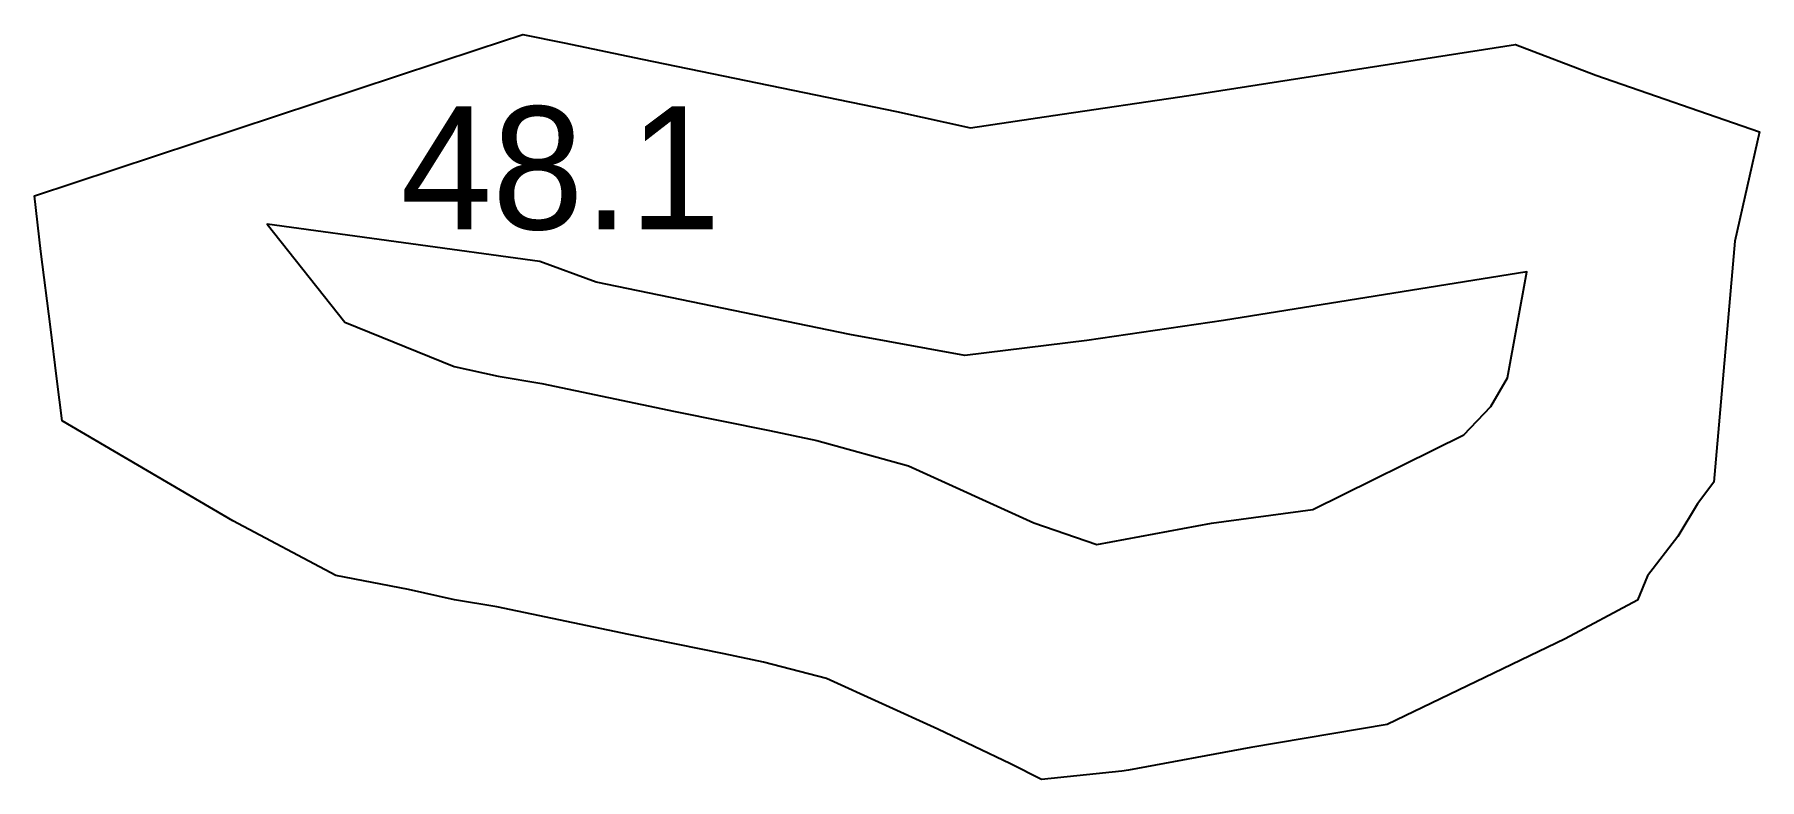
# Model space of a CAD drawing. Extents: x 60.4 to 130.5, y 6 to 36.3.
import ezdxf

# ---------------------------------------------------------------- set-up
doc = ezdxf.new("R2010")
doc.units = 0
doc.layers.get('0').update_dxf_attribs({"color": 255, "linetype": 'CONTINUOUS'})

msp = doc.modelspace()

# ---------------------------------------------------------------- linework, layer by layer
at = {"color": 1}
for points in [[(72.6286, 14.2904), (68.4358, 16.5194), (61.4937, 20.5768), (61.2806, 22.2931), (61.0162, 24.4065), (60.6301, 27.4732), (60.3684, 29.7385), (78.4104, 35.7069), (80.2302, 36.3048), (81.9007, 35.9652), (85.0794, 35.3012), (95.4263, 33.1738), (98.437, 32.5055), (101.793, 33.0138), (107.311, 33.8277), (120.599, 35.8979), (123.866, 34.6514), (130.516, 32.3471), (129.511, 27.9003), (128.66, 18.0845), (127.996, 17.2108), (127.2, 15.8782), (125.958, 14.2769), (125.558, 13.2802), (122.616, 11.7099), (115.381, 8.21953), (109.837, 7.29608), (104.862, 6.36231), (104.583, 6.32148), (101.321, 5.9865), (100.063, 6.61956), (97.1, 8.0299), (92.5708, 10.0991), (90.0095, 10.7681), (88.4148, 11.1014), (84.5391, 11.8814), (79.1734, 13.0134), (77.4436, 13.3029), (75.5738, 13.715)], [(77.436, 22.7956), (79.2171, 22.4013), (80.9943, 22.1024), (86.4171, 20.9587), (90.2634, 20.1848), (92.1828, 19.7793), (95.9102, 18.7463), (101.004, 16.4371), (103.57, 15.5513), (108.225, 16.4245), (112.355, 16.9812), (118.488, 20.0099), (119.586, 21.1655), (120.266, 22.327), (121.06, 26.6397), (108.717, 24.6653), (103.159, 23.8454), (98.2042, 23.2388), (93.5273, 24.1008), (83.2058, 26.2229), (80.9144, 27.0605), (69.832, 28.5912), (72.9931, 24.5914)]]:
    msp.add_lwpolyline(points, close=True, dxfattribs=at)

# ---------------------------------------------------------------- texts
msp.add_text('48.1', height=5).set_placement((75.2578, 28.3749))

doc.saveas('drawing.dxf')
